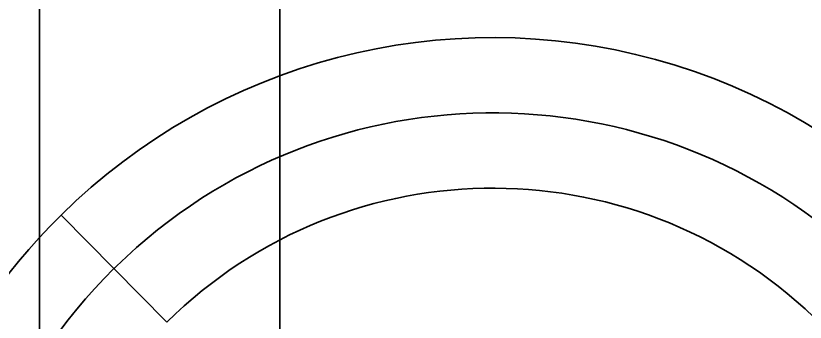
# Model space of a CAD drawing. Header units: millimetres. Extents: x -176 to 3932, y -325 to 2058.
# Drawn here: x 105.19 to 136.67, y 503.16 to 515.37 of the extents above; entities that cross this region are included whole.
import ezdxf

# ---------------------------------------------------------------- set-up
doc = ezdxf.new("R2010")
doc.units = ezdxf.units.MM

# ---------------------------------------------------------------- blocks, each defined once
blk = doc.blocks.new('Drawing View5')
at = {"color": 7, "linetype": 'Continuous', "lineweight": 35}
for p, q in [((-128.4, 202), (-128.4, -278)), ((-128.4, 202), (-128.4, -278)), ((-137.986, -1), (-137.986, 200.062)), ((-137.986, -1), (-137.986, 200.062)), ((-132.903, 165.159), (-137.121, 169.427)), ((-137.121, 169.427), (-135.012, 167.293))]:
    blk.add_line(p, q, dxfattribs=at)
for radius, start, end in [(24.5, 314.6585, 134.6585), (24.5, 314.6585, 134.6585), (21.5, 314.6585, 134.2993), (18.5, 314.9113, 134.6585), (24.5, 134.6585, 314.6585), (24.5, 134.6585, 314.6585), (21.5, 134.6585, 314.2993), (21.5, 134.2993, 134.6585)]:
    blk.add_arc((-119.9, 152), radius, start, end, dxfattribs=at)

msp = doc.modelspace()

# ---------------------------------------------------------------- block references
at = {"lineweight": 0}
msp.add_blockref('Drawing View5', (244.116, 338), dxfattribs=at)

doc.saveas('drawing.dxf')
